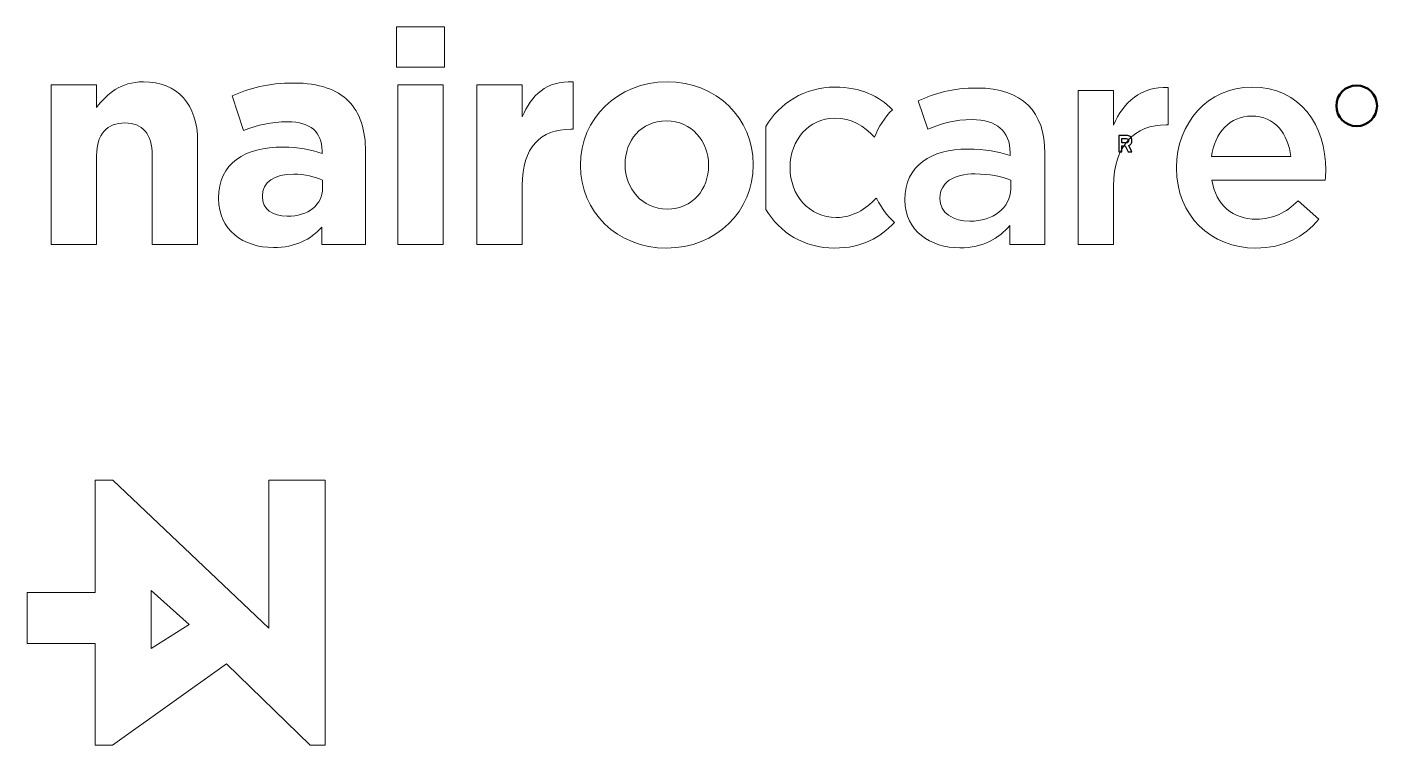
# Model space of a CAD drawing. Header units: centimetres. Extents: x -12.6 to 12.9, y -4.3 to 9.2.
import ezdxf

# ---------------------------------------------------------------- set-up
doc = ezdxf.new("R2010")
doc.units = ezdxf.units.CM
doc.header["$MEASUREMENT"] = 0
doc.layers.add('Capa 1', color=7, linetype='Continuous')

msp = doc.modelspace()

# ---------------------------------------------------------------- linework, layer by layer
at = {"layer": 'Capa 1', "color": 250, "lineweight": 50}
msp.add_ellipse((12.50179, 7.73852), major_axis=(0, 0.38304), ratio=1, dxfattribs=at)
at = {"layer": 'Capa 1', "color": 7, "lineweight": 9}
for points, knots in [([(-5.60198, 9.22607), (-5.60198, 9.22607), (-4.70203, 9.22607), (-4.70203, 9.22607), (-4.70203, 9.22607), (-4.70203, 9.22607), (-4.70203, 8.46705), (-4.70203, 8.46705), (-4.70203, 8.46705), (-4.70203, 8.46705), (-5.60198, 8.46705), (-5.60198, 8.46705), (-5.60198, 8.46705), (-5.60198, 8.46705), (-5.60198, 9.22607), (-5.60198, 9.22607)], [0, 0, 0, 0, 0.2, 0.2, 0.2, 0.2, 0.4, 0.4, 0.4, 0.4, 0.6, 0.6, 0.6, 0.6, 1, 1, 1, 1]), ([(-12.11516, 8.13539), (-12.11516, 8.13539), (-11.26047, 8.13539), (-11.26047, 8.13539), (-11.26047, 8.13539), (-11.26047, 8.13539), (-11.26047, 7.70793), (-11.26047, 7.70793), (-11.26047, 7.70793), (-11.06379, 7.96094), (-10.81051, 8.19171), (-10.37759, 8.19171), (-10.37759, 8.19171), (-9.73096, 8.19171), (-9.35443, 7.76405), (-9.35443, 7.07267), (-9.35443, 7.07267), (-9.35443, 7.07267), (-9.35443, 5.12141), (-9.35443, 5.12141), (-9.35443, 5.12141), (-9.35443, 5.12141), (-10.20908, 5.12141), (-10.20908, 5.12141), (-10.20908, 5.12141), (-10.20908, 5.12141), (-10.20908, 6.8026), (-10.20908, 6.8026), (-10.20908, 6.8026), (-10.20908, 7.20758), (-10.40007, 7.4156), (-10.72626, 7.4156), (-10.72626, 7.4156), (-11.05244, 7.4156), (-11.26047, 7.20758), (-11.26047, 6.8026), (-11.26047, 6.8026), (-11.26047, 6.8026), (-11.26047, 5.12141), (-11.26047, 5.12141), (-11.26047, 5.12141), (-11.26047, 5.12141), (-12.11516, 5.12141), (-12.11516, 5.12141), (-12.11516, 5.12141), (-12.11516, 5.12141), (-12.11516, 8.13539), (-12.11516, 8.13539)], [0, 0, 0, 0, 0.07692308, 0.07692308, 0.07692308, 0.07692308, 0.15384615, 0.15384615, 0.15384615, 0.15384615, 0.23076923, 0.23076923, 0.23076923, 0.23076923, 0.30769231, 0.30769231, 0.30769231, 0.30769231, 0.38461538, 0.38461538, 0.38461538, 0.38461538, 0.46153846, 0.46153846, 0.46153846, 0.46153846, 0.53846154, 0.53846154, 0.53846154, 0.53846154, 0.61538462, 0.61538462, 0.61538462, 0.61538462, 0.69230769, 0.69230769, 0.69230769, 0.69230769, 0.76923077, 0.76923077, 0.76923077, 0.76923077, 0.84615385, 0.84615385, 0.84615385, 0.84615385, 1, 1, 1, 1]), ([(-8.95975, 5.98733), (-8.95975, 5.98733), (-8.95975, 5.99867), (-8.95975, 5.99867), (-8.95975, 5.99867), (-8.95975, 6.65643), (-8.45938, 6.9604), (-7.74532, 6.9604), (-7.74532, 6.9604), (-7.44161, 6.9604), (-7.22217, 6.90967), (-7.00848, 6.83635), (-7.00848, 6.83635), (-7.00848, 6.83635), (-7.00848, 6.88719), (-7.00848, 6.88719), (-7.00848, 6.88719), (-7.00848, 7.24133), (-7.22785, 7.438), (-7.65532, 7.438), (-7.65532, 7.438), (-7.98127, 7.438), (-8.21206, 7.37623), (-8.48753, 7.27488), (-8.48753, 7.27488), (-8.48753, 7.27488), (-8.70131, 7.92745), (-8.70131, 7.92745), (-8.70131, 7.92745), (-8.36945, 8.07349), (-8.04327, 8.16908), (-7.53154, 8.16908), (-7.53154, 8.16908), (-7.06479, 8.16908), (-6.72754, 8.04533), (-6.51379, 7.83186), (-6.51379, 7.83186), (-6.28866, 7.60701), (-6.1876, 7.27488), (-6.1876, 6.87018), (-6.1876, 6.87018), (-6.1876, 6.87018), (-6.1876, 5.12127), (-6.1876, 5.12127), (-6.1876, 5.12127), (-6.1876, 5.12127), (-7.01415, 5.12127), (-7.01415, 5.12127), (-7.01415, 5.12127), (-7.01415, 5.12127), (-7.01415, 5.44765), (-7.01415, 5.44765), (-7.01415, 5.44765), (-7.22217, 5.21694), (-7.50906, 5.06515), (-7.92518, 5.06515), (-7.92518, 5.06515), (-8.49321, 5.06515), (-8.95975, 5.39134), (-8.95975, 5.98733)], [0, 0, 0, 0, 0.0625, 0.0625, 0.0625, 0.0625, 0.125, 0.125, 0.125, 0.125, 0.1875, 0.1875, 0.1875, 0.1875, 0.25, 0.25, 0.25, 0.25, 0.3125, 0.3125, 0.3125, 0.3125, 0.375, 0.375, 0.375, 0.375, 0.4375, 0.4375, 0.4375, 0.4375, 0.5, 0.5, 0.5, 0.5, 0.5625, 0.5625, 0.5625, 0.5625, 0.625, 0.625, 0.625, 0.625, 0.6875, 0.6875, 0.6875, 0.6875, 0.75, 0.75, 0.75, 0.75, 0.8125, 0.8125, 0.8125, 0.8125, 0.875, 0.875, 0.875, 0.875, 1, 1, 1, 1]), ([(-4.08891, 8.13539), (-4.08891, 8.13539), (-3.23419, 8.13539), (-3.23419, 8.13539), (-3.23419, 8.13539), (-3.23419, 8.13539), (-3.23419, 7.52807), (-3.23419, 7.52807), (-3.23419, 7.52807), (-3.05978, 7.94441), (-2.77884, 8.21399), (-2.27252, 8.19171), (-2.27252, 8.19171), (-2.27252, 8.19171), (-2.27252, 7.2975), (-2.27252, 7.2975), (-2.27252, 7.2975), (-2.27252, 7.2975), (-2.31777, 7.2975), (-2.31777, 7.2975), (-2.31777, 7.2975), (-2.88559, 7.2975), (-3.23419, 6.95458), (-3.23419, 6.23478), (-3.23419, 6.23478), (-3.23419, 6.23478), (-3.23419, 5.12141), (-3.23419, 5.12141), (-3.23419, 5.12141), (-3.23419, 5.12141), (-4.08891, 5.12141), (-4.08891, 5.12141), (-4.08891, 5.12141), (-4.08891, 5.12141), (-4.08891, 8.13539), (-4.08891, 8.13539)], [0, 0, 0, 0, 0.1, 0.1, 0.1, 0.1, 0.2, 0.2, 0.2, 0.2, 0.3, 0.3, 0.3, 0.3, 0.4, 0.4, 0.4, 0.4, 0.5, 0.5, 0.5, 0.5, 0.6, 0.6, 0.6, 0.6, 0.7, 0.7, 0.7, 0.7, 0.8, 0.8, 0.8, 0.8, 1, 1, 1, 1]), ([(-2.1372, 6.61139), (-2.1372, 6.61139), (-2.1372, 6.62272), (-2.1372, 6.62272), (-2.1372, 6.62272), (-2.1372, 7.48878), (-1.43996, 8.19171), (-0.50098, 8.19171), (-0.50098, 8.19171), (0.43252, 8.19171), (1.12411, 7.49986), (1.12411, 6.63407), (1.12411, 6.63407), (1.12411, 6.63407), (1.12411, 6.62272), (1.12411, 6.62272), (1.12411, 6.62272), (1.12411, 5.75668), (0.42706, 5.05395), (-0.51212, 5.05395), (-0.51212, 5.05395), (-1.4454, 5.05395), (-2.1372, 5.74554), (-2.1372, 6.61139)], [0, 0, 0, 0, 0.14285714, 0.14285714, 0.14285714, 0.14285714, 0.28571429, 0.28571429, 0.28571429, 0.28571429, 0.42857143, 0.42857143, 0.42857143, 0.42857143, 0.57142857, 0.57142857, 0.57142857, 0.57142857, 0.71428571, 0.71428571, 0.71428571, 0.71428571, 1, 1, 1, 1]), ([(-5.5795, 8.13539), (-5.5795, 8.13539), (-4.7248, 8.13539), (-4.7248, 8.13539), (-4.7248, 8.13539), (-4.7248, 8.13539), (-4.7248, 5.12141), (-4.7248, 5.12141), (-4.7248, 5.12141), (-4.7248, 5.12141), (-5.5795, 5.12141), (-5.5795, 5.12141), (-5.5795, 5.12141), (-5.5795, 5.12141), (-5.5795, 8.13539), (-5.5795, 8.13539)], [0, 0, 0, 0, 0.2, 0.2, 0.2, 0.2, 0.4, 0.4, 0.4, 0.4, 0.6, 0.6, 0.6, 0.6, 1, 1, 1, 1]), ([(3.45436, 5.98564), (3.45436, 5.98564), (3.44322, 5.99656), (3.44322, 5.99656), (3.44322, 5.99656), (3.23368, 5.78162), (3.00218, 5.63256), (2.68813, 5.63256), (2.68813, 5.63256), (2.17564, 5.63256), (1.81738, 6.0519), (1.81738, 6.56957), (1.81738, 6.56957), (1.81738, 6.56957), (1.81738, 6.58064), (1.81738, 6.58064), (1.81738, 6.58064), (1.81738, 7.08766), (2.17023, 7.5065), (2.65527, 7.5065), (2.65527, 7.5065), (2.99007, 7.5065), (3.20453, 7.35871), (3.40787, 7.14503), (3.40787, 7.14503), (3.48371, 7.34269), (3.60013, 7.52009), (3.74812, 7.66584), (3.74812, 7.66584), (3.48996, 7.92087), (3.16231, 8.09085), (2.66066, 8.09085), (2.66066, 8.09085), (2.08766, 8.09085), (1.61649, 7.78919), (1.3598, 7.34787), (1.3598, 7.34787), (1.3598, 7.34787), (1.3598, 5.78476), (1.3598, 5.78476), (1.3598, 5.78476), (1.61601, 5.34868), (2.08598, 5.05416), (2.65527, 5.05416), (2.65527, 5.05416), (3.18451, 5.05416), (3.51195, 5.25182), (3.78642, 5.53794), (3.78642, 5.53794), (3.64879, 5.66395), (3.53589, 5.81566), (3.45436, 5.98564)], [0, 0, 0, 0, 0.07142857, 0.07142857, 0.07142857, 0.07142857, 0.14285714, 0.14285714, 0.14285714, 0.14285714, 0.21428571, 0.21428571, 0.21428571, 0.21428571, 0.28571429, 0.28571429, 0.28571429, 0.28571429, 0.35714286, 0.35714286, 0.35714286, 0.35714286, 0.42857143, 0.42857143, 0.42857143, 0.42857143, 0.5, 0.5, 0.5, 0.5, 0.57142857, 0.57142857, 0.57142857, 0.57142857, 0.64285714, 0.64285714, 0.64285714, 0.64285714, 0.71428571, 0.71428571, 0.71428571, 0.71428571, 0.78571429, 0.78571429, 0.78571429, 0.78571429, 0.85714286, 0.85714286, 0.85714286, 0.85714286, 1, 1, 1, 1]), ([(5.96078, 5.12028), (5.96078, 5.12028), (5.96078, 5.47855), (5.96078, 5.47855), (5.96078, 5.47855), (5.76215, 5.2416), (5.45895, 5.05949), (5.0179, 5.05949), (5.0179, 5.05949), (4.46716, 5.05949), (3.98212, 5.37383), (3.98212, 5.95791), (3.98212, 5.95791), (3.98212, 5.95791), (3.98212, 5.96904), (3.98212, 5.96904), (3.98212, 5.96904), (3.98212, 6.6137), (4.4834, 6.92229), (5.16147, 6.92229), (5.16147, 6.92229), (5.51428, 6.92229), (5.73988, 6.87292), (5.96596, 6.80098), (5.96596, 6.80098), (5.96596, 6.80098), (5.96596, 6.85631), (5.96596, 6.85631), (5.96596, 6.85631), (5.96596, 7.25863), (5.71248, 7.47898), (5.24966, 7.47898), (5.24966, 7.47898), (4.92424, 7.47898), (4.68184, 7.40732), (4.41743, 7.29715), (4.41743, 7.29715), (4.41743, 7.29715), (4.23539, 7.83186), (4.23539, 7.83186), (4.23539, 7.83186), (4.55506, 7.97493), (4.86941, 8.07425), (5.3433, 8.07425), (5.3433, 8.07425), (6.20291, 8.07425), (6.62176, 7.62208), (6.62176, 6.84525), (6.62176, 6.84525), (6.62176, 6.84525), (6.62176, 5.12028), (6.62176, 5.12028), (6.62176, 5.12028), (6.62176, 5.12028), (5.96078, 5.12028), (5.96078, 5.12028)], [0, 0, 0, 0, 0.06666667, 0.06666667, 0.06666667, 0.06666667, 0.13333333, 0.13333333, 0.13333333, 0.13333333, 0.2, 0.2, 0.2, 0.2, 0.26666667, 0.26666667, 0.26666667, 0.26666667, 0.33333333, 0.33333333, 0.33333333, 0.33333333, 0.4, 0.4, 0.4, 0.4, 0.46666667, 0.46666667, 0.46666667, 0.46666667, 0.53333333, 0.53333333, 0.53333333, 0.53333333, 0.6, 0.6, 0.6, 0.6, 0.66666667, 0.66666667, 0.66666667, 0.66666667, 0.73333333, 0.73333333, 0.73333333, 0.73333333, 0.8, 0.8, 0.8, 0.8, 0.86666667, 0.86666667, 0.86666667, 0.86666667, 1, 1, 1, 1]), ([(7.25095, 8.03019), (7.25095, 8.03019), (7.91808, 8.03019), (7.91808, 8.03019), (7.91808, 8.03019), (7.91808, 8.03019), (7.91808, 7.37442), (7.91808, 7.37442), (7.91808, 7.37442), (8.0999, 7.80949), (8.43596, 8.10724), (8.94837, 8.08525), (8.94837, 8.08525), (8.94837, 8.08525), (8.94837, 7.3796), (8.94837, 7.3796), (8.94837, 7.3796), (8.94837, 7.3796), (8.90987, 7.3796), (8.90987, 7.3796), (8.90987, 7.3796), (8.326, 7.3796), (7.91808, 6.99956), (7.91808, 6.22792), (7.91808, 6.22792), (7.91808, 6.22792), (7.91808, 5.12049), (7.91808, 5.12049), (7.91808, 5.12049), (7.91808, 5.12049), (7.25095, 5.12049), (7.25095, 5.12049), (7.25095, 5.12049), (7.25095, 5.12049), (7.25095, 8.03019), (7.25095, 8.03019)], [0, 0, 0, 0, 0.1, 0.1, 0.1, 0.1, 0.2, 0.2, 0.2, 0.2, 0.3, 0.3, 0.3, 0.3, 0.4, 0.4, 0.4, 0.4, 0.5, 0.5, 0.5, 0.5, 0.6, 0.6, 0.6, 0.6, 0.7, 0.7, 0.7, 0.7, 0.8, 0.8, 0.8, 0.8, 1, 1, 1, 1]), ([(9.1033, 6.5641), (9.1033, 6.5641), (9.1033, 6.57517), (9.1033, 6.57517), (9.1033, 6.57517), (9.1033, 7.40739), (9.69285, 8.09085), (10.52501, 8.09085), (10.52501, 8.09085), (11.45115, 8.09085), (11.91938, 7.36321), (11.91938, 6.52552), (11.91938, 6.52552), (11.91938, 6.46528), (11.9139, 6.4042), (11.90846, 6.33823), (11.90846, 6.33823), (11.90846, 6.33823), (9.77016, 6.33823), (9.77016, 6.33823), (9.77016, 6.33823), (9.84182, 5.86434), (10.17787, 5.59971), (10.60779, 5.59971), (10.60779, 5.59971), (10.93298, 5.59971), (11.16448, 5.72103), (11.39603, 5.94683), (11.39603, 5.94683), (11.39603, 5.94683), (11.78714, 5.59971), (11.78714, 5.59971), (11.78714, 5.59971), (11.51139, 5.26913), (11.13142, 5.05437), (10.59692, 5.05437), (10.59692, 5.05437), (9.75364, 5.05437), (9.1033, 5.66591), (9.1033, 6.5641)], [0, 0, 0, 0, 0.09090909, 0.09090909, 0.09090909, 0.09090909, 0.18181818, 0.18181818, 0.18181818, 0.18181818, 0.27272727, 0.27272727, 0.27272727, 0.27272727, 0.36363636, 0.36363636, 0.36363636, 0.36363636, 0.45454545, 0.45454545, 0.45454545, 0.45454545, 0.54545455, 0.54545455, 0.54545455, 0.54545455, 0.63636364, 0.63636364, 0.63636364, 0.63636364, 0.72727273, 0.72727273, 0.72727273, 0.72727273, 0.81818182, 0.81818182, 0.81818182, 0.81818182, 1, 1, 1, 1]), ([(0.28075, 6.61139), (0.28075, 6.61139), (0.28075, 6.62272), (0.28075, 6.62272), (0.28075, 6.62272), (0.28075, 7.067), (-0.03969, 7.45488), (-0.51212, 7.45488), (-0.51212, 7.45488), (-1.00114, 7.45488), (-1.2937, 7.07835), (-1.2937, 6.63407), (-1.2937, 6.63407), (-1.2937, 6.63407), (-1.2937, 6.62272), (-1.2937, 6.62272), (-1.2937, 6.62272), (-1.2937, 6.17846), (-0.97319, 5.79078), (-0.50098, 5.79078), (-0.50098, 5.79078), (-0.01174, 5.79078), (0.28075, 6.16732), (0.28075, 6.61139)], [0, 0, 0, 0, 0.14285714, 0.14285714, 0.14285714, 0.14285714, 0.28571429, 0.28571429, 0.28571429, 0.28571429, 0.42857143, 0.42857143, 0.42857143, 0.42857143, 0.57142857, 0.57142857, 0.57142857, 0.57142857, 0.71428571, 0.71428571, 0.71428571, 0.71428571, 1, 1, 1, 1]), ([(11.25812, 6.77928), (11.21392, 7.20876), (10.96066, 7.54524), (10.51982, 7.54524), (10.51982, 7.54524), (10.11191, 7.54524), (9.82529, 7.23097), (9.7645, 6.77928), (9.7645, 6.77928), (9.7645, 6.77928), (11.25812, 6.77928), (11.25812, 6.77928)], [0, 0, 0, 0, 0.25, 0.25, 0.25, 0.25, 0.5, 0.5, 0.5, 0.5, 1, 1, 1, 1]), ([(-6.99735, 6.18427), (-6.99735, 6.18427), (-6.99735, 6.33598), (-6.99735, 6.33598), (-6.99735, 6.33598), (-7.14359, 6.40343), (-7.3346, 6.4484), (-7.54289, 6.4484), (-7.54289, 6.4484), (-7.90837, 6.4484), (-8.1332, 6.30236), (-8.1332, 6.03229), (-8.1332, 6.03229), (-8.1332, 6.03229), (-8.1332, 6.02115), (-8.1332, 6.02115), (-8.1332, 6.02115), (-8.1332, 5.79065), (-7.94199, 5.65546), (-7.66645, 5.65546), (-7.66645, 5.65546), (-7.26713, 5.65546), (-6.99735, 5.8749), (-6.99735, 6.18427)], [0, 0, 0, 0, 0.14285714, 0.14285714, 0.14285714, 0.14285714, 0.28571429, 0.28571429, 0.28571429, 0.28571429, 0.42857143, 0.42857143, 0.42857143, 0.42857143, 0.57142857, 0.57142857, 0.57142857, 0.57142857, 0.71428571, 0.71428571, 0.71428571, 0.71428571, 1, 1, 1, 1]), ([(5.97709, 6.33823), (5.80635, 6.40442), (5.56941, 6.45407), (5.31016, 6.45407), (5.31016, 6.45407), (4.89113, 6.45407), (4.64333, 6.28282), (4.64333, 6.00217), (4.64333, 6.00217), (4.64333, 6.00217), (4.64333, 5.99103), (4.64333, 5.99103), (4.64333, 5.99103), (4.64333, 5.71529), (4.89113, 5.56084), (5.20546, 5.56084), (5.20546, 5.56084), (5.64622, 5.56084), (5.97709, 5.80922), (5.97709, 6.17285), (5.97709, 6.17285), (5.97709, 6.17285), (5.97709, 6.33823), (5.97709, 6.33823)], [0, 0, 0, 0, 0.14285714, 0.14285714, 0.14285714, 0.14285714, 0.28571429, 0.28571429, 0.28571429, 0.28571429, 0.42857143, 0.42857143, 0.42857143, 0.42857143, 0.57142857, 0.57142857, 0.57142857, 0.57142857, 0.71428571, 0.71428571, 0.71428571, 0.71428571, 1, 1, 1, 1])]:
    msp.add_open_spline(points, degree=3, knots=knots, dxfattribs=at)
at = {"layer": 'Capa 1', "color": 250}
for points, knots in [([(8.26447, 6.8705), (8.26447, 6.8705), (8.19344, 6.8705), (8.19344, 6.8705), (8.19344, 6.8705), (8.19344, 6.8705), (8.13817, 6.98194), (8.13817, 6.98194), (8.13817, 6.98194), (8.13817, 6.98194), (8.07565, 6.98194), (8.07565, 6.98194), (8.07565, 6.98194), (8.07565, 6.98194), (8.07565, 6.8705), (8.07565, 6.8705), (8.07565, 6.8705), (8.07565, 6.8705), (8.01371, 6.8705), (8.01371, 6.8705), (8.01371, 6.8705), (8.01371, 6.8705), (8.01371, 7.18008), (8.01371, 7.18008), (8.01371, 7.18008), (8.01371, 7.18008), (8.15797, 7.18008), (8.15797, 7.18008), (8.15797, 7.18008), (8.17285, 7.18008), (8.18688, 7.17789), (8.19978, 7.17396), (8.19978, 7.17396), (8.2128, 7.16958), (8.22414, 7.16346), (8.23378, 7.15517), (8.23378, 7.15517), (8.24349, 7.14686), (8.25101, 7.13653), (8.25639, 7.12425), (8.25639, 7.12425), (8.2619, 7.11202), (8.26447, 7.09793), (8.26447, 7.08188), (8.26447, 7.08188), (8.26447, 7.05894), (8.25954, 7.03996), (8.24983, 7.02488), (8.24983, 7.02488), (8.23996, 7.00983), (8.22509, 6.99856), (8.20512, 6.99086), (8.20512, 6.99086), (8.20512, 6.99086), (8.26447, 6.8705), (8.26447, 6.8705)], [0, 0, 0, 0, 0.06666667, 0.06666667, 0.06666667, 0.06666667, 0.13333333, 0.13333333, 0.13333333, 0.13333333, 0.2, 0.2, 0.2, 0.2, 0.26666667, 0.26666667, 0.26666667, 0.26666667, 0.33333333, 0.33333333, 0.33333333, 0.33333333, 0.4, 0.4, 0.4, 0.4, 0.46666667, 0.46666667, 0.46666667, 0.46666667, 0.53333333, 0.53333333, 0.53333333, 0.53333333, 0.6, 0.6, 0.6, 0.6, 0.66666667, 0.66666667, 0.66666667, 0.66666667, 0.73333333, 0.73333333, 0.73333333, 0.73333333, 0.8, 0.8, 0.8, 0.8, 0.86666667, 0.86666667, 0.86666667, 0.86666667, 1, 1, 1, 1]), ([(8.20096, 7.08053), (8.20096, 7.10685), (8.18631, 7.1197), (8.15663, 7.1197), (8.15663, 7.1197), (8.15663, 7.1197), (8.07565, 7.1197), (8.07565, 7.1197), (8.07565, 7.1197), (8.07565, 7.1197), (8.07565, 7.04013), (8.07565, 7.04013), (8.07565, 7.04013), (8.07565, 7.04013), (8.15663, 7.04013), (8.15663, 7.04013), (8.15663, 7.04013), (8.18631, 7.04013), (8.20096, 7.0536), (8.20096, 7.08053)], [0, 0, 0, 0, 0.16666667, 0.16666667, 0.16666667, 0.16666667, 0.33333333, 0.33333333, 0.33333333, 0.33333333, 0.5, 0.5, 0.5, 0.5, 0.66666667, 0.66666667, 0.66666667, 0.66666667, 1, 1, 1, 1])]:
    msp.add_open_spline(points, degree=3, knots=knots, dxfattribs=at)
at = {"layer": 'Capa 1', "lineweight": 13}
for points, knots in [([(-8.01417, 0.67755), (-8.01417, 0.67755), (-8.01417, -2.11847), (-8.01417, -2.11847), (-8.01417, -2.11847), (-8.01417, -2.11847), (-10.95309, 0.67755), (-10.95309, 0.67755), (-10.95309, 0.67755), (-10.95309, 0.67755), (-11.28705, 0.67755), (-11.28705, 0.67755), (-11.28705, 0.67755), (-11.28705, 0.67755), (-11.28705, -1.44667), (-11.28705, -1.44667), (-11.28705, -1.44667), (-11.28705, -1.44667), (-12.57233, -1.44667), (-12.57233, -1.44667), (-12.57233, -1.44667), (-12.57233, -1.44667), (-12.57233, -2.40871), (-12.57233, -2.40871), (-12.57233, -2.40871), (-12.57233, -2.40871), (-11.28705, -2.40871), (-11.28705, -2.40871), (-11.28705, -2.40871), (-11.28705, -2.40871), (-11.28705, -4.32245), (-11.28705, -4.32245), (-11.28705, -4.32245), (-11.28705, -4.32245), (-10.96056, -4.32245), (-10.96056, -4.32245), (-10.96056, -4.32245), (-10.96056, -4.32245), (-8.81158, -2.78904), (-8.81158, -2.78904), (-8.81158, -2.78904), (-8.81158, -2.78904), (-7.23218, -4.32245), (-7.23218, -4.32245), (-7.23218, -4.32245), (-7.23218, -4.32245), (-6.95118, -4.32245), (-6.95118, -4.32245), (-6.95118, -4.32245), (-6.95118, -4.32245), (-6.95118, 0.67755), (-6.95118, 0.67755), (-6.95118, 0.67755), (-6.95118, 0.67755), (-8.01417, 0.67755), (-8.01417, 0.67755)], [0, 0, 0, 0, 0.06666667, 0.06666667, 0.06666667, 0.06666667, 0.13333333, 0.13333333, 0.13333333, 0.13333333, 0.2, 0.2, 0.2, 0.2, 0.26666667, 0.26666667, 0.26666667, 0.26666667, 0.33333333, 0.33333333, 0.33333333, 0.33333333, 0.4, 0.4, 0.4, 0.4, 0.46666667, 0.46666667, 0.46666667, 0.46666667, 0.53333333, 0.53333333, 0.53333333, 0.53333333, 0.6, 0.6, 0.6, 0.6, 0.66666667, 0.66666667, 0.66666667, 0.66666667, 0.73333333, 0.73333333, 0.73333333, 0.73333333, 0.8, 0.8, 0.8, 0.8, 0.86666667, 0.86666667, 0.86666667, 0.86666667, 1, 1, 1, 1]), ([(-10.22868, -2.5037), (-10.22868, -2.5037), (-10.22868, -1.40534), (-10.22868, -1.40534), (-10.22868, -1.40534), (-10.22868, -1.40534), (-9.51366, -2.04722), (-9.51366, -2.04722), (-9.51366, -2.04722), (-9.51366, -2.04722), (-10.22868, -2.5037), (-10.22868, -2.5037)], [0, 0, 0, 0, 0.25, 0.25, 0.25, 0.25, 0.5, 0.5, 0.5, 0.5, 1, 1, 1, 1])]:
    msp.add_open_spline(points, degree=3, knots=knots, dxfattribs=at)

doc.saveas('drawing.dxf')
